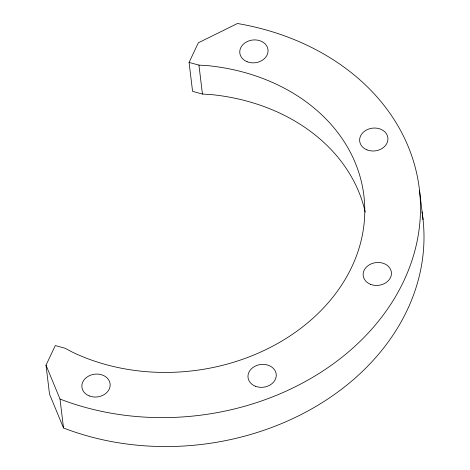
<?xml version="1.0" encoding="UTF-8"?>
<svg xmlns="http://www.w3.org/2000/svg" width="470" height="470" viewBox="0 0 470 470"><rect width="100%" height="100%" fill="white"/><g stroke="black" fill="none" stroke-linecap="round" stroke-linejoin="round"><path stroke-width="0.7" d="M63.515 427.976L49.515 394.13L46.013 365.196L55.29 345.568L65.16 348.276L72.75 352.324A190.297 153.367 -6.9 0 0 351.777 266.966A190.297 153.367 -6.9 0 0 208.187 65.688L198.945 65.118L189.075 62.416L198.352 42.788L237.456 23.5A246.157 198.387 -6.9 0 1 403.683 281.201A246.157 198.387 -6.9 0 1 60.013 399.042L63.515 427.976A246.157 198.387 -6.9 0 0 316.757 405.933A246.157 198.387 -6.9 0 0 422.436 214.725M189.075 62.416L192.577 91.35L202.447 94.053L211.688 94.623A190.297 153.367 -6.9 0 1 365.237 212.123M46.013 365.196L60.013 399.042M419.557 190.814L423.059 219.749M198.945 65.118L202.447 94.053M422.001 211.858A246.157 198.387 -6.9 0 1 422.224 213.292M247.079 61.717A14.2 11.445 -6.9 0 0 268.07 50.549A14.2 11.445 -6.9 0 0 246.58 41.871A14.2 11.445 -6.9 0 0 247.079 61.717M366.953 149.854A14.2 11.445 -6.9 0 0 387.95 138.685A14.2 11.445 -6.9 0 0 366.453 130.008A14.2 11.445 -6.9 0 0 366.953 149.854M370.46 284.303A14.2 11.445 -6.9 0 0 391.451 273.135A14.2 11.445 -6.9 0 0 369.961 264.451A14.2 11.445 -6.9 0 0 370.46 284.303M255.286 386.193A14.2 11.445 -6.9 0 0 276.278 375.025A14.2 11.445 -6.9 0 0 254.787 366.347A14.2 11.445 -6.9 0 0 255.286 386.193M89.183 395.893A14.2 11.445 -6.9 0 0 110.18 384.724A14.2 11.445 -6.9 0 0 88.683 376.041A14.2 11.445 -6.9 0 0 89.183 395.893"/></g></svg>
